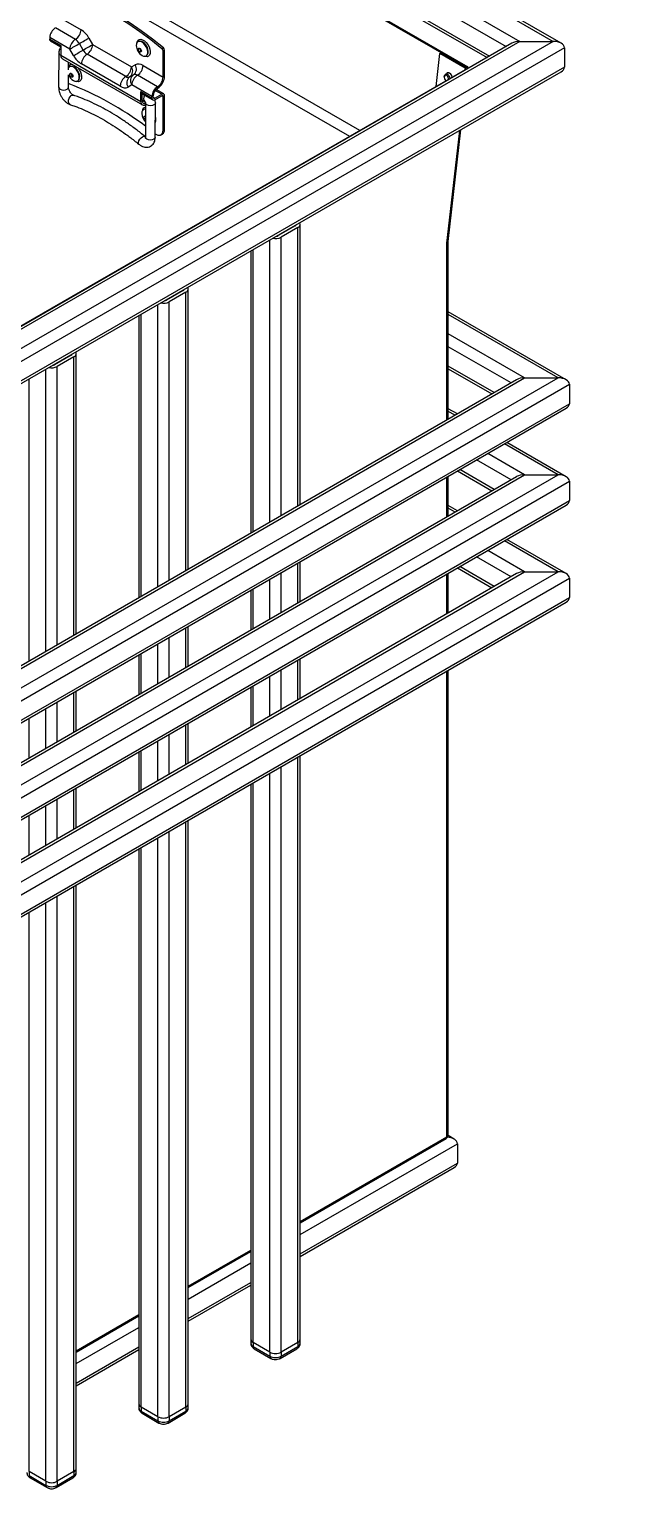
# Model space of a CAD drawing. Header units: millimetres. Extents: x 1851 to 7791, y -2933 to 1267.
# Drawn here: x 6688 to 7147, y -1424 to -318 of the extents above; entities that cross this region are included whole.
import ezdxf

# ---------------------------------------------------------------- set-up
doc = ezdxf.new("R2010")
doc.units = ezdxf.units.MM

# ---------------------------------------------------------------- blocks, each defined once
blk = doc.blocks.new('izometria')
for p, q in [((-1279.62, 855.85), (-1133.67, 771.6)), ((-1280.21, 855.5), (-1134.37, 771.31)), ((-1204.55, 850.24), (-1090.54, 784.42)), ((-1086.54, 783.46), (-1204.34, 851.46)), ((-1206.11, 841.34), (-1107.51, 784.42)), ((-1207.06, 835.36), (-1114.34, 781.83)), ((-1208.49, 826.38), (-1122.82, 776.93)), ((-1336.85, 819.24), (-1193.43, 736.45)), ((-1188.3, 739.41), (-1332.14, 822.44)), ((-1208.67, 825.13), (-1123.99, 776.25)), ((-1332, 785.4), (-1342.14, 791.26)), ((-1339.32, 796.15), (-1329.17, 790.3)), ((-1090.54, 784.42), (-1475.91, 561.95)), ((-1107.51, 784.42), (-1475.91, 571.74)), ((-1111.51, 783.46), (-1475.91, 573.1)), ((-1334.83, 780.5), (-1344.97, 786.36)), ((-1344.97, 786.36), (-1344.97, 785.54)), ((-1344.97, 785.54), (-1339.32, 782.27)), ((-1344.56, 784.62), (-1339.32, 781.6)), ((-1339.32, 782.27), (-1339.32, 777.37)), ((-1328.12, 780.04), (-1330, 783.29)), ((-1325.17, 786.08), (-1323.3, 782.82)), ((-1323.3, 782.82), (-1303.72, 771.52)), ((-1107.51, 784.42), (-1090.54, 784.42)), ((-1084.88, 781.15), (-1475.91, 555.41)), ((-1340.41, 778.6), (-1340.47, 761.27)), ((-1339.32, 777.37), (-1299.01, 754.11)), ((-1338.49, 775.54), (-1298.18, 752.28)), ((-1332.95, 777.25), (-1334.83, 780.5)), ((-1306.55, 766.62), (-1326.12, 777.92)), ((-1288.25, 780.7), (-1287.55, 781.11)), ((-1286.99, 779.99), (-1287.7, 779.58)), ((-1287.7, 766.36), (-1287.7, 779.58)), ((-1286.99, 766.47), (-1286.99, 779.99)), ((-1149.7, 761.69), (-1147.82, 778.29)), ((-1147.82, 778.29), (-1147.12, 778.58)), ((-1135.09, 770.94), (-1147.82, 778.29)), ((-1134.39, 771.23), (-1147.12, 778.58)), ((-1084.88, 781.15), (-1084.88, 771.35)), ((-1084.88, 771.35), (-1475.91, 545.62)), ((-1475.91, 544.26), (-1086.54, 769.04)), ((-1135.1, 770.12), (-1458.22, 583.59)), ((-1335.47, 761.25), (-1335.45, 767.52)), ((-1335.44, 770.06), (-1335.43, 773.78)), ((-1309.37, 761.72), (-1328.95, 773.02)), ((-1302.67, 767.51), (-1304.55, 766.42)), ((-1303.72, 771.52), (-1301.84, 772.61)), ((-1290.53, 761.46), (-1300.67, 767.31)), ((-1297.84, 772.21), (-1287.7, 766.36)), ((-1143.28, 768.55), (-1144.94, 767.86)), ((-1143.57, 768.42), (-1143.41, 768.58)), ((-1135.09, 770.94), (-1135.19, 770.07)), ((-1134.86, 769.98), (-1135.1, 770.12)), ((-1135.09, 770.94), (-1134.39, 771.23)), ((-1134.38, 771.23), (-1134.37, 771.31)), ((-1133.67, 771.6), (-1134.37, 771.31)), ((-1133.78, 770.6), (-1133.67, 771.6)), ((-1335.46, 763.01), (-1335.14, 762.88)), ((-1303.5, 762.41), (-1305.37, 761.33)), ((-1293.35, 756.56), (-1303.5, 762.41)), ((-1287.4, 757.88), (-1291.23, 760.09)), ((-1145.6, 766.52), (-1145.59, 766.25)), ((-1145, 764.83), (-1144.82, 764.64)), ((-1144.82, 764.66), (-1144.7, 764.58)), ((-1144.74, 764.56), (-1144.82, 764.64)), ((-1332.93, 757.17), (-1332.9, 757.15)), ((-1299.01, 759.01), (-1293.35, 755.74)), ((-1299.01, 754.11), (-1299.01, 759.01)), ((-1298.6, 758.09), (-1292.94, 754.83)), ((-1298.3, 754.52), (-1298.3, 757.92)), ((-1298.3, 754.89), (-1297.08, 754.19)), ((-1296.64, 753.55), (-1298.3, 754.51)), ((-1296.57, 753.3), (-1296.63, 735.96)), ((-1293.35, 755.74), (-1293.35, 756.56)), ((-1292.65, 756.15), (-1292.65, 756.97)), ((-1292.65, 756.15), (-1291.94, 755.74)), ((-1291.94, 755.74), (-1288.4, 757.78)), ((-1291.94, 754.92), (-1288.4, 756.97)), ((-1288.4, 757.78), (-1291.63, 759.64)), ((-1291.63, 735.94), (-1291.57, 753.28)), ((-1287.7, 756.56), (-1288.4, 756.96)), ((-1287.7, 739.51), (-1287.7, 756.56)), ((-1286.99, 739.91), (-1286.99, 756.96)), ((-1287.7, 739.51), (-1286.99, 739.91)), ((-1144.28, 682.47), (-1137.82, 739.44)), ((-1143.67, 683.31), (-1137.28, 739.75)), ((-1143.56, 684.29), (-1137.28, 739.75)), ((-1296.56, 736.16), (-1296.82, 736.34)), ((-1288.73, 737.22), (-1288.03, 737.62)), ((-1221, 691.14), (-1229.48, 686.24)), ((-1229.48, 686.24), (-1229.48, 686.52)), ((-1219.58, 690.32), (-1228.07, 685.43)), ((-1221, 691.14), (-1221, 691.42)), ((-1219.58, 549.6), (-1219.58, 690.32)), ((-1218.41, 550.27), (-1218.41, 691.96)), ((-1242.21, 536.54), (-1242.21, 679.17)), ((-1233.73, 541.43), (-1233.73, 684.07)), ((-1228.07, 544.7), (-1228.07, 685.43)), ((-1144.28, 593.07), (-1144.28, 682.47)), ((-1143.69, 593.41), (-1143.69, 683.02)), ((-1143.57, 684.17), (-1143.58, 684.17)), ((-1143.57, 593.48), (-1143.57, 684.17)), ((-1143.56, 684.29), (-1143.56, 684.29)), ((-1243.38, 678.5), (-1243.38, 535.86)), ((-1277.57, 658.48), (-1286.05, 653.59)), ((-1276.15, 657.67), (-1284.64, 652.77)), ((-1277.57, 658.48), (-1277.57, 658.76)), ((-1276.15, 516.94), (-1276.15, 657.67)), ((-1274.98, 517.62), (-1274.98, 659.3)), ((-1290.29, 508.78), (-1290.29, 651.42)), ((-1286.05, 653.59), (-1286.05, 653.87)), ((-1284.64, 512.04), (-1284.64, 652.77)), ((-1299.95, 645.84), (-1299.95, 503.2)), ((-1298.78, 503.88), (-1298.78, 646.52)), ((-1084.06, 613.42), (-1143.57, 647.77)), ((-1088.06, 614.37), (-1143.57, 646.42)), ((-1105.03, 614.37), (-1143.57, 636.62)), ((-1111.86, 611.79), (-1143.57, 630.09)), ((-1334.14, 625.83), (-1342.62, 620.93)), ((-1342.62, 620.93), (-1342.62, 621.21)), ((-1332.72, 625.01), (-1341.21, 620.11)), ((-1341.21, 479.39), (-1341.21, 620.11)), ((-1334.14, 625.83), (-1334.14, 626.11)), ((-1332.72, 484.29), (-1332.72, 625.01)), ((-1331.55, 484.96), (-1331.55, 626.64)), ((-1120.35, 606.89), (-1143.57, 620.29)), ((-1450.1, 405.37), (-1088.06, 614.37)), ((-1450.1, 415.17), (-1105.03, 614.37)), ((-1109.03, 613.42), (-1450.1, 416.52)), ((-1355.35, 471.22), (-1355.35, 613.86)), ((-1346.86, 476.12), (-1346.86, 618.76)), ((-1143.57, 618.94), (-1121.52, 606.21)), ((-1105.03, 614.37), (-1088.06, 614.37)), ((-1450.1, 398.84), (-1082.41, 611.11)), ((-1082.41, 611.11), (-1082.41, 601.31)), ((-1450.1, 389.04), (-1082.41, 601.31)), ((-1450.1, 387.69), (-1084.06, 599)), ((-1138.98, 596.13), (-1143.57, 598.78)), ((-1140.15, 595.45), (-1143.57, 597.43)), ((-1105.03, 565.38), (-1123.66, 576.14)), ((-1088.06, 565.38), (-1115.18, 581.04)), ((-1084.06, 564.43), (-1114.01, 581.71)), ((-1111.86, 562.79), (-1129.32, 572.87)), ((-1450.1, 356.38), (-1088.06, 565.38)), ((-1450.1, 366.18), (-1105.03, 565.38)), ((-1109.03, 564.43), (-1450.1, 367.53)), ((-1450.1, 349.85), (-1082.41, 562.12)), ((-1144.28, 544.08), (-1144.28, 564.24)), ((-1143.69, 544.42), (-1143.69, 564.58)), ((-1143.57, 544.49), (-1143.57, 564.65)), ((-1138.98, 567.3), (-1121.52, 557.22)), ((-1120.35, 557.89), (-1137.81, 567.97)), ((-1105.03, 565.38), (-1088.06, 565.38)), ((-1082.41, 562.12), (-1082.41, 552.32)), ((-1450.1, 340.05), (-1082.41, 552.32)), ((-1450.1, 338.7), (-1084.06, 550.01)), ((-1138.98, 547.14), (-1143.57, 549.79)), ((-1140.15, 546.46), (-1143.57, 548.43)), ((-1088.06, 516.39), (-1115.18, 532.04)), ((-1084.06, 515.43), (-1114.01, 532.72)), ((-1111.86, 513.8), (-1129.32, 523.88)), ((-1105.03, 516.39), (-1123.66, 527.15)), ((-1450.1, 307.39), (-1088.06, 516.39)), ((-1450.1, 317.19), (-1105.03, 516.39)), ((-1219.58, 500.61), (-1219.58, 520.77)), ((-1218.41, 501.28), (-1218.41, 521.44)), ((-1138.98, 518.3), (-1121.52, 508.22)), ((-1120.35, 508.9), (-1137.81, 518.98)), ((-1105.03, 516.39), (-1088.06, 516.39)), ((-1109.03, 515.43), (-1450.1, 318.54)), ((-1450.1, 300.86), (-1082.41, 513.12)), ((-1233.73, 492.44), (-1233.73, 512.6)), ((-1228.07, 495.71), (-1228.07, 515.87)), ((-1144.28, 495.09), (-1144.28, 515.25)), ((-1143.69, 495.43), (-1143.69, 515.59)), ((-1143.57, 495.5), (-1143.57, 515.66)), ((-1082.41, 513.12), (-1082.41, 503.33)), ((-1450.1, 291.06), (-1082.41, 503.33)), ((-1243.38, 507.03), (-1243.38, 486.87)), ((-1242.21, 487.54), (-1242.21, 507.7)), ((-1450.1, 289.71), (-1084.06, 501.02)), ((-1276.15, 467.95), (-1276.15, 488.11)), ((-1274.98, 468.63), (-1274.98, 488.79)), ((-1290.29, 459.79), (-1290.29, 479.95)), ((-1284.64, 463.05), (-1284.64, 483.21)), ((-1299.95, 474.37), (-1299.95, 454.21)), ((-1298.78, 454.89), (-1298.78, 475.05)), ((-1218.41, 452.29), (-1218.41, 472.45)), ((-1228.07, 446.72), (-1228.07, 466.87)), ((-1219.58, 451.61), (-1219.58, 471.77)), ((-1144.28, 230.81), (-1144.28, 466.25)), ((-1143.69, 231.38), (-1143.69, 466.59)), ((-1143.57, 232.85), (-1143.57, 466.66)), ((-1243.38, 458.03), (-1243.38, 437.87)), ((-1242.21, 438.55), (-1242.21, 458.71)), ((-1233.73, 443.45), (-1233.73, 463.61)), ((-1341.21, 430.39), (-1341.21, 450.55)), ((-1332.72, 435.29), (-1332.72, 455.45)), ((-1331.55, 435.97), (-1331.55, 456.13)), ((-1346.86, 427.13), (-1346.86, 447.29)), ((-1355.35, 422.23), (-1355.35, 442.39)), ((-1276.15, 418.96), (-1276.15, 439.12)), ((-1274.98, 419.63), (-1274.98, 439.79)), ((-1290.29, 410.79), (-1290.29, 430.95)), ((-1284.64, 414.06), (-1284.64, 434.22)), ((-1299.95, 425.38), (-1299.95, 405.22)), ((-1298.78, 405.89), (-1298.78, 426.05)), ((-1219.58, 126.91), (-1219.58, 422.78)), ((-1218.41, 128.54), (-1218.41, 423.46)), ((-1233.73, 122.01), (-1233.73, 414.62)), ((-1228.07, 122.01), (-1228.07, 417.88)), ((-1332.72, 386.3), (-1332.72, 406.46)), ((-1331.55, 386.98), (-1331.55, 407.14)), ((-1243.38, 409.04), (-1243.38, 128.54)), ((-1242.21, 126.91), (-1242.21, 409.72)), ((-1341.21, 381.4), (-1341.21, 401.56)), ((-1355.35, 373.24), (-1355.35, 393.4)), ((-1346.86, 378.14), (-1346.86, 398.3)), ((-1284.64, 89.36), (-1284.64, 385.23)), ((-1276.15, 94.25), (-1276.15, 390.12)), ((-1274.98, 95.89), (-1274.98, 390.8)), ((-1299.95, 376.39), (-1299.95, 95.89)), ((-1298.78, 94.25), (-1298.78, 377.06)), ((-1290.29, 89.36), (-1290.29, 381.96)), ((-1332.72, 61.6), (-1332.72, 357.47)), ((-1331.55, 63.23), (-1331.55, 358.14)), ((-1346.86, 56.7), (-1346.86, 349.3)), ((-1341.21, 56.7), (-1341.21, 352.57)), ((-1355.35, 61.6), (-1355.35, 344.41)), ((-1218.41, 188.01), (-1144.28, 230.81)), ((-1218.41, 187.33), (-1144.59, 229.95)), ((-1140.63, 229.64), (-1143.69, 231.41)), ((-1218.41, 181.48), (-1138.97, 227.33)), ((-1138.97, 227.33), (-1138.97, 217.54)), ((-1218.41, 171.68), (-1138.97, 217.54)), ((-1218.41, 170.32), (-1140.63, 215.23)), ((-1274.98, 155.35), (-1243.38, 173.59)), ((-1274.98, 154.67), (-1243.38, 172.92)), ((-1274.98, 148.82), (-1243.38, 167.06)), ((-1274.98, 139.02), (-1243.38, 157.26)), ((-1274.98, 137.67), (-1243.38, 155.91)), ((-1331.55, 122.7), (-1299.95, 140.94)), ((-1331.55, 122.02), (-1299.95, 140.26)), ((-1331.55, 116.16), (-1299.95, 134.4)), ((-1243.38, 128.54), (-1243.38, 126.5)), ((-1233.73, 122.01), (-1242.21, 126.91)), ((-1242.21, 126.91), (-1242.21, 124.87)), ((-1219.58, 126.91), (-1228.07, 122.01)), ((-1219.58, 126.91), (-1219.58, 124.87)), ((-1218.41, 126.5), (-1218.41, 128.54)), ((-1331.55, 106.36), (-1299.95, 124.61)), ((-1331.55, 105.01), (-1299.95, 123.25)), ((-1242.21, 124.87), (-1233.73, 119.97)), ((-1241.69, 123.72), (-1233.21, 118.83)), ((-1233.73, 122.01), (-1233.73, 119.97)), ((-1228.59, 118.83), (-1220.1, 123.72)), ((-1228.07, 119.97), (-1219.58, 124.87)), ((-1228.07, 122.01), (-1228.07, 119.97)), ((-1299.95, 95.89), (-1299.95, 93.85)), ((-1290.29, 89.36), (-1298.78, 94.25)), ((-1298.78, 94.25), (-1298.78, 92.21)), ((-1298.78, 92.21), (-1290.29, 87.31)), ((-1298.26, 91.07), (-1289.78, 86.17)), ((-1290.29, 89.36), (-1290.29, 87.31)), ((-1285.16, 86.17), (-1276.67, 91.07)), ((-1276.15, 94.25), (-1284.64, 89.36)), ((-1284.64, 87.31), (-1276.15, 92.21)), ((-1284.64, 89.36), (-1284.64, 87.31)), ((-1276.15, 94.25), (-1276.15, 92.21)), ((-1274.98, 93.85), (-1274.98, 95.89)), ((-1346.86, 56.7), (-1355.35, 61.6)), ((-1355.35, 61.6), (-1355.35, 59.56)), ((-1355.35, 59.56), (-1346.86, 54.66)), ((-1332.72, 61.6), (-1341.21, 56.7)), ((-1341.21, 54.66), (-1332.72, 59.56)), ((-1332.72, 61.6), (-1332.72, 59.56)), ((-1331.55, 61.19), (-1331.55, 63.23)), ((-1354.83, 58.41), (-1346.35, 53.51)), ((-1346.86, 56.7), (-1346.86, 54.66)), ((-1341.72, 53.51), (-1333.24, 58.41)), ((-1341.21, 56.7), (-1341.21, 54.66))]:
    blk.add_line(p, q)
at = {"flags": 128}
for points in [[(-1288.25, 780.7), (-1293.81, 785.14), (-1299.4, 789.29), (-1305.03, 793.16), (-1310.68, 796.73), (-1316.33, 800), (-1321.98, 802.95), (-1327.61, 805.58), (-1333.21, 807.88), (-1338.76, 809.85)], [(-1287.55, 781.11), (-1293.1, 785.54), (-1298.7, 789.7), (-1304.32, 793.57), (-1309.97, 797.14), (-1315.63, 800.4), (-1321.27, 803.35), (-1326.9, 805.98), (-1332.5, 808.29), (-1338.05, 810.26)], [(-1344.56, 784.62), (-1344.56, 784.62), (-1344.73, 784.77), (-1344.87, 784.98), (-1344.95, 785.24), (-1344.97, 785.54)], [(-1334.83, 780.5), (-1334.39, 780.76), (-1333.85, 781.07), (-1333.24, 781.42), (-1332.59, 781.8), (-1331.91, 782.19), (-1331.24, 782.58), (-1330.59, 782.95), (-1330, 783.29)], [(-1330, 783.29), (-1329.41, 783.63), (-1328.77, 784), (-1328.09, 784.39), (-1327.42, 784.78), (-1326.76, 785.16), (-1326.15, 785.51), (-1325.62, 785.82), (-1325.17, 786.08)], [(-1328.12, 780.04), (-1327.53, 780.38), (-1326.89, 780.75), (-1326.22, 781.14), (-1325.54, 781.53), (-1324.88, 781.91), (-1324.28, 782.26), (-1323.74, 782.57), (-1323.3, 782.82)], [(-1298.35, 777.28), (-1297.65, 776.97), (-1296.84, 776.87), (-1296.16, 777.1), (-1295.66, 777.65), (-1295.41, 778.47), (-1295.41, 779.48), (-1295.66, 780.59), (-1296.16, 781.71), (-1296.84, 782.73), (-1297.65, 783.57), (-1298.52, 784.15), (-1299.37, 784.41), (-1300.13, 784.34), (-1300.73, 783.95), (-1301.1, 783.26), (-1301.23, 782.34), (-1301.23, 782.34)], [(-1300.98, 783.57), (-1300.82, 784.23), (-1300.39, 784.94), (-1299.75, 785.36), (-1298.96, 785.46), (-1298.06, 785.23), (-1297.13, 784.69), (-1296.24, 783.89), (-1295.44, 782.87), (-1294.81, 781.72), (-1294.38, 780.51), (-1294.19, 779.35), (-1294.25, 778.32), (-1294.56, 777.49), (-1295.1, 776.92), (-1295.82, 776.66), (-1296.67, 776.72), (-1297.1, 776.86)], [(-1295.66, 777.66), (-1295.52, 777.83), (-1295.22, 778.55), (-1295.15, 779.48), (-1295.34, 780.52), (-1295.76, 781.6), (-1296.37, 782.61), (-1297.12, 783.47), (-1297.95, 784.09)], [(-1332.95, 777.25), (-1332.51, 777.5), (-1331.97, 777.81), (-1331.36, 778.16), (-1330.71, 778.54), (-1330.03, 778.93), (-1329.36, 779.32), (-1328.71, 779.69), (-1328.12, 780.04)], [(-1298.66, 779.55), (-1298.72, 779.24), (-1298.89, 779.05), (-1299.14, 779), (-1299.43, 779.1), (-1299.73, 779.34), (-1299.98, 779.68), (-1300.15, 780.06), (-1300.2, 780.44), (-1300.15, 780.74), (-1299.98, 780.94), (-1299.73, 780.98), (-1299.43, 780.88), (-1299.14, 780.64), (-1298.89, 780.31), (-1298.72, 779.92), (-1298.66, 779.55)], [(-1332.99, 764.62), (-1332.3, 764.31), (-1331.49, 764.21), (-1330.8, 764.44), (-1330.31, 764.99), (-1330.05, 765.81), (-1330.05, 766.82), (-1330.31, 767.93), (-1330.8, 769.05), (-1331.49, 770.07), (-1332.3, 770.91), (-1333.17, 771.49), (-1334.02, 771.75), (-1334.78, 771.69), (-1335.37, 771.29), (-1335.44, 771.22)], [(-1333.31, 766.89), (-1333.37, 766.58), (-1333.54, 766.39), (-1333.79, 766.34), (-1334.08, 766.44), (-1334.38, 766.68), (-1334.63, 767.02), (-1334.79, 767.4), (-1334.85, 767.78), (-1334.79, 768.08), (-1334.63, 768.28), (-1334.38, 768.32), (-1334.08, 768.22), (-1333.79, 767.98), (-1333.54, 767.65), (-1333.37, 767.26), (-1333.31, 766.89)], [(-1330.31, 765), (-1330.17, 765.17), (-1329.86, 765.89), (-1329.8, 766.82), (-1329.99, 767.86), (-1330.41, 768.94), (-1331.02, 769.95), (-1331.77, 770.81), (-1332.6, 771.43)], [(-1330.75, 771.08), (-1330.09, 770.21), (-1329.45, 769.06), (-1329.03, 767.86), (-1328.84, 766.69), (-1328.9, 765.66), (-1329.21, 764.83), (-1329.75, 764.26), (-1330.47, 764), (-1331.32, 764.06), (-1331.75, 764.2)], [(-1145.6, 766.52), (-1145.55, 767.06), (-1145.29, 767.59), (-1144.87, 767.88), (-1144.34, 767.89), (-1143.78, 767.61), (-1143.29, 767.09), (-1142.93, 766.4), (-1142.76, 765.7)], [(-1143.46, 765.3), (-1143.46, 765.6), (-1143.59, 766.16), (-1143.86, 766.67), (-1144.23, 767.06), (-1144.65, 767.27), (-1145.04, 767.27), (-1145.36, 767.05), (-1145.55, 766.65), (-1145.59, 766.13), (-1145.46, 765.57), (-1145.19, 765.06), (-1144.82, 764.66), (-1144.82, 764.66)], [(-1141.59, 766.38), (-1141.85, 767.17), (-1142.32, 767.89), (-1142.91, 768.39), (-1143.54, 768.59), (-1144.1, 768.47), (-1144.52, 768.03), (-1144.52, 768.03)], [(-1143.82, 768.32), (-1143.82, 768.33), (-1143.62, 768.59)], [(-1340.47, 761.27), (-1340.47, 761.26), (-1340.28, 760.71), (-1339.74, 760.25), (-1338.93, 759.93), (-1337.97, 759.82), (-1337.01, 759.93), (-1336.2, 760.24), (-1335.66, 760.7), (-1335.47, 761.25)], [(-1334.52, 752.43), (-1334.73, 752.52), (-1335.22, 753.01), (-1335.49, 753.78), (-1335.5, 754.71), (-1335.23, 755.64), (-1334.73, 756.45), (-1334.08, 757.01), (-1333.38, 757.23), (-1332.93, 757.17)], [(-1299.01, 754.11), (-1298.96, 753.5), (-1298.8, 752.98), (-1298.53, 752.57), (-1298.18, 752.28), (-1297.75, 752.12), (-1297.26, 752.1), (-1296.73, 752.22), (-1296.57, 752.28)], [(-1298.3, 754.52), (-1298.26, 754.06), (-1298.14, 753.67), (-1297.95, 753.36), (-1297.68, 753.14), (-1297.36, 753.02), (-1296.99, 753.01), (-1296.6, 753.1), (-1296.57, 753.11)], [(-1297.02, 757.18), (-1297.07, 757.08), (-1297.46, 756.2), (-1297.6, 755.34), (-1297.46, 754.63), (-1297.08, 754.19), (-1297.06, 754.18)], [(-1291.57, 753.28), (-1291.76, 752.73), (-1292.3, 752.27), (-1293.11, 751.96), (-1294.07, 751.85), (-1295.03, 751.96), (-1295.84, 752.27), (-1296.38, 752.74), (-1296.57, 753.29), (-1296.57, 753.31)], [(-1296.6, 744.8), (-1296.61, 744.81), (-1296.9, 745.04), (-1297.15, 745.38), (-1297.32, 745.77), (-1297.38, 746.14), (-1297.32, 746.45), (-1297.15, 746.64), (-1296.9, 746.69), (-1296.61, 746.59), (-1296.59, 746.58)], [(-1296.58, 750.16), (-1296.7, 750.14), (-1296.74, 750.13)], [(-1291.62, 737.71), (-1291.1, 737.39), (-1290.34, 737.08), (-1289.62, 736.98), (-1288.97, 737.1), (-1288.43, 737.44), (-1288.03, 737.97), (-1287.78, 738.67), (-1287.7, 739.51)], [(-1299.99, 732.47), (-1300.18, 732.78), (-1300.17, 733.39), (-1299.9, 734.16), (-1299.39, 734.96), (-1298.74, 735.67), (-1298.03, 736.2), (-1297.39, 736.45), (-1296.89, 736.39), (-1296.82, 736.34)], [(-1292.36, 734.93), (-1293.17, 734.62), (-1294.13, 734.51), (-1295.09, 734.62), (-1295.9, 734.94), (-1296.44, 735.41), (-1296.63, 735.96), (-1296.63, 735.96)], [(-1291.63, 735.94), (-1291.82, 735.39), (-1292.36, 734.93)]]:
    blk.add_lwpolyline(points, dxfattribs=at)
for centre, radius, start, end in [((-1338.83, 786.08), 6.15, 122.60529, 177.39471), ((-1335.31, 790.58), 6.15, 302.60544, 357.39468), ((-1335.28, 780.51), 11.54, 28.85635, 58.0449), ((-1328.69, 780.22), 6.15, 122.60529, 177.39471), ((-1335.06, 780.5), 5.77, 28.85427, 58.04631), ((-1329.44, 783.1), 6.15, 302.60522, 357.3949), ((-1295.33, 782.36), 5.9, 180.69737, 239.29726), ((-1299.16, 782.36), 2.1, 54.98035, 101.22438), ((-1339.01, 778.79), 1.41, 187.59228, 257.38935), ((-1337.36, 777.16), 1.97, 173.70157, 234.98668), ((-1322.84, 782.82), 11.54, 208.85535, 238.04523), ((-1322.81, 772.75), 6.15, 122.60529, 177.39471), ((-1323.07, 782.82), 5.77, 208.85554, 238.04505), ((-1297.94, 780.86), 1.56, 177.90085, 242.09437), ((-1289.26, 779.5), 1.57, 2.92921, 49.98769), ((-1288.55, 779.91), 1.57, 2.92921, 49.98769), ((-1329.98, 769.7), 5.9, 202.11234, 239.29726), ((-1333.79, 771.06), 1.74, 88.25491, 160.28359), ((-1333.81, 769.7), 2.1, 54.97938, 101.22561), ((-1332.58, 768.2), 1.56, 177.91226, 242.08133), ((-1309.86, 771.8), 6.15, 302.60522, 357.3949), ((-1306.73, 769.4), 3.69, 306.35108, 35.18532), ((-1300.48, 764.54), 3.69, 126.35113, 215.18505), ((-1297.36, 762.13), 6.15, 122.60529, 177.39471), ((-1304.85, 770.48), 3.69, 306.35191, 35.18465), ((-1301.84, 765.68), 2.01, 54.37977, 114.31676), ((-1300.18, 768.94), 4.02, 54.38281, 114.31234), ((-1303.98, 772.49), 6.15, 302.60544, 357.39468), ((-1390.32, 617.83), 155.19, 52.85369, 69.17068), ((-1303.23, 761.44), 6.15, 122.60529, 177.39471), ((-1307.03, 764.99), 4.02, 234.38183, 294.3147), ((-1305.37, 768.26), 2.01, 234.38219, 294.31435), ((-1302.36, 763.45), 3.69, 126.35116, 215.18502), ((-1287.21, 756.28), 6.15, 122.60529, 177.39471), ((-1288.04, 756.76), 4.61, 122.60534, 177.39482), ((-1293.84, 766.63), 6.15, 302.60544, 357.39468), ((-1294.54, 766.97), 7.5, 302.35966, 335.8517), ((-1292.64, 766.65), 5.65, 330.97667, 358.24001), ((-1298, 758.91), 1.01, 174.5257, 234.16439), ((-1292.49, 755.6), 0.873, 170.78531, 309.20542), ((-1292.22, 756.08), 0.437, 170.78834, 309.20239), ((-1287.85, 757.1), 0.873, 350.78464, 129.20313), ((-1288.13, 756.63), 0.437, 350.78094, 129.20387), ((-1296.68, 748.37), 1.76, 86.8359, 190.60793), ((-1292.5, 748.07), 5.9, 180.69737, 226.0206), ((-1296.2, 749.23), 1.95, 101.18235, 178.679), ((-1295.36, 746.56), 1.3, 177.25918, 199.41444), ((-1295.96, 744.93), 4.6, 341.16719, 18.42215), ((-1289.44, 739.64), 2.47, 305.0609, 6.25208), ((-1230.8, 688.67), 2.76, 275.74784, 298.33091), ((-1221.48, 692.13), 1.1, 295.83464, 338.95947), ((-1220.18, 691.94), 1.73, 290.28047, 28.54892), ((-1230.91, 690.92), 6.19, 256.96975, 297.2992), ((-1142.53, 684.17), 1.04, 173.43221, 179.8965), ((-1278.05, 659.48), 1.1, 295.83335, 338.9606), ((-1276.75, 659.29), 1.73, 290.28034, 28.54894), ((-1287.47, 658.27), 6.19, 256.96971, 297.29922), ((-1287.36, 656.02), 2.76, 275.7472, 298.33149), ((-1333.32, 626.63), 1.73, 290.28039, 28.54883), ((-1344.04, 625.61), 6.19, 256.96973, 297.29915), ((-1343.93, 623.36), 2.76, 275.74778, 298.33082), ((-1334.62, 626.82), 1.1, 295.83456, 338.9593), ((-1241.38, 128.74), 2.01, 185.69487, 245.62535), ((-1241.38, 126.7), 2.01, 185.69487, 245.62535), ((-1220.41, 128.74), 2.01, 294.37437, 354.30555), ((-1220.41, 126.7), 2.01, 294.37437, 354.30555), ((-1241.02, 124.72), 1.2, 172.74507, 235.94277), ((-1230.9, 127.47), 6.15, 242.60964, 297.39042), ((-1230.9, 125.43), 6.15, 242.60964, 297.39042), ((-1232.47, 119.85), 1.26, 174.38012, 234.29542), ((-1229.32, 119.85), 1.26, 305.70439, 5.62071), ((-1220.79, 124.72), 1.21, 304.39192, 6.92024), ((-1297.95, 96.09), 2.01, 185.69484, 245.62543), ((-1297.95, 94.05), 2.01, 185.69484, 245.62543), ((-1297.6, 92.06), 1.19, 172.57262, 236.11515), ((-1287.47, 94.81), 6.15, 242.60964, 297.39042), ((-1277.35, 92.07), 1.21, 304.39192, 6.92024), ((-1276.98, 96.09), 2.01, 294.3742, 354.30572), ((-1276.98, 94.05), 2.01, 294.3742, 354.30572), ((-1289.04, 87.19), 1.26, 174.38052, 234.29482), ((-1287.47, 92.77), 6.15, 242.60964, 297.39042), ((-1285.89, 87.19), 1.26, 305.70439, 5.62071), ((-1354.16, 59.4), 1.2, 172.74606, 235.94178), ((-1333.92, 59.41), 1.21, 304.39192, 6.92024), ((-1333.55, 63.43), 2.01, 294.37409, 354.30583), ((-1333.55, 61.39), 2.01, 294.37409, 354.30583), ((-1345.61, 54.53), 1.26, 174.38102, 234.29453), ((-1344.03, 62.16), 6.15, 242.60967, 297.39039), ((-1344.03, 60.12), 6.15, 242.60967, 297.39039), ((-1342.46, 54.53), 1.26, 305.70439, 5.62071)]:
    blk.add_arc(centre, radius, start, end)
for centre, major_axis, ratio, start_param, end_param in [((-1107.51, 781.15), (5.66, 0), 0.577382, 1.570796, 2.356113), ((-1107.51, 781.15), (5.66, 0), 0.577382, 1.570796, 2.356113), ((-1090.54, 781.15), (5.66, 0), 0.577382, 0, 1.570796), ((-1090.54, 781.15), (5.66, 0), 0.577382, 0, 1.570796), ((-1135.81, 770.53), (1, 0.01), 0.577233, 5.488085, 7.058881), ((-1135.81, 770.53), (2, -0.11), 0.536059, 0.150962, 0.815481), ((-1090.54, 771.35), (5.66, 0), 0.577382, 5.497706, 6.283185), ((-1090.54, 771.35), (5.66, 0), 0.577382, 5.497706, 6.283185), ((-1105.03, 611.11), (5.66, 0), 0.577382, 1.570796, 2.356113), ((-1105.03, 611.11), (5.66, 0), 0.577382, 1.570796, 2.356113), ((-1088.06, 611.11), (5.66, 0), 0.577382, 0, 1.570796), ((-1088.06, 611.11), (5.66, 0), 0.577382, 0, 1.570796), ((-1088.06, 601.31), (5.66, 0), 0.577382, 5.497706, 6.283185), ((-1088.06, 601.31), (5.66, 0), 0.577382, 5.497706, 6.283185), ((-1105.03, 562.12), (5.66, 0), 0.577382, 1.570796, 2.356113), ((-1105.03, 562.12), (5.66, 0), 0.577382, 1.570796, 2.356113), ((-1088.06, 562.12), (5.66, 0), 0.577382, 0, 1.570796), ((-1088.06, 562.12), (5.66, 0), 0.577382, 0, 1.570796), ((-1088.06, 552.32), (5.66, 0), 0.577382, 5.497706, 6.283185), ((-1088.06, 552.32), (5.66, 0), 0.577382, 5.497706, 6.283185), ((-1105.03, 513.12), (5.66, 0), 0.577382, 1.570796, 2.356113), ((-1105.03, 513.12), (5.66, 0), 0.577382, 1.570796, 2.356113), ((-1088.06, 513.12), (5.66, 0), 0.577382, 0, 1.570796), ((-1088.06, 513.12), (5.66, 0), 0.577382, 0, 1.570796), ((-1088.06, 503.33), (5.66, 0), 0.577382, 5.497706, 6.283185), ((-1088.06, 503.33), (5.66, 0), 0.577382, 5.497706, 6.283185), ((-1144.63, 227.33), (5.66, 0), 0.577382, 0, 1.512921), ((-1144.63, 227.33), (5.66, 0), 0.577382, 0, 1.509208), ((-1144.63, 217.54), (5.66, 0), 0.577382, 5.497706, 6.283185), ((-1144.63, 217.54), (5.66, 0), 0.577382, 5.497706, 6.283185)]:
    blk.add_ellipse(centre, major_axis=major_axis, ratio=ratio, start_param=start_param, end_param=end_param)
for points, knots in [([(-1497.51, 685.69), (-1496.53, 686.65), (-1491.66, 691.44), (-1482.86, 699.91), (-1471.08, 711), (-1459.23, 721.88), (-1447.32, 732.55), (-1435.35, 743.01), (-1423.33, 753.24), (-1411.27, 763.25), (-1399.16, 773.04), (-1387, 782.59), (-1374.81, 791.92), (-1362.59, 801), (-1350.34, 809.85), (-1338.06, 818.46), (-1325.77, 826.82), (-1313.45, 834.94), (-1301.13, 842.81), (-1288.79, 850.42), (-1276.46, 857.79), (-1264.12, 864.89), (-1251.78, 871.74), (-1239.45, 878.32), (-1227.14, 884.64), (-1214.84, 890.7), (-1202.56, 896.48), (-1190.3, 902), (-1178.07, 907.25), (-1165.87, 912.23), (-1153.71, 916.93), (-1141.59, 921.35), (-1129.51, 925.5), (-1117.48, 929.37), (-1105.5, 932.97), (-1093.58, 936.28), (-1081.71, 939.31), (-1069.91, 942.05), (-1059.11, 944.34), (-1052.28, 945.59), (-1049.33, 946.13)], [0, 0, 0, 0, 0.00682, 0.033844, 0.060868, 0.087891, 0.114914, 0.141936, 0.168957, 0.195978, 0.222999, 0.250019, 0.277038, 0.304057, 0.331075, 0.358092, 0.38511, 0.412126, 0.439142, 0.466158, 0.493173, 0.520188, 0.547203, 0.574217, 0.601232, 0.628246, 0.65526, 0.682274, 0.709288, 0.736303, 0.763318, 0.790334, 0.81735, 0.844368, 0.871387, 0.898406, 0.925428, 0.952451, 0.979477, 1, 1, 1, 1]), ([(-1339.32, 781.38), (-1339.32, 781.38), (-1339.59, 781.18), (-1339.94, 780.6), (-1340.34, 779.67), (-1340.38, 778.98), (-1340.41, 778.6)], [0, 0, 0, 0, 0.0094755, 0.3258591, 0.6364521, 1, 1, 1, 1]), ([(-1340.47, 761.27), (-1340.46, 761), (-1340.44, 760.25), (-1340.19, 759.01), (-1339.69, 757.57), (-1338.96, 756.2), (-1338.06, 754.94), (-1336.99, 753.84), (-1335.81, 752.96), (-1334.95, 752.6), (-1334.52, 752.43)], [0, 0, 0, 0, 0.075743, 0.206678, 0.337541, 0.468213, 0.59948, 0.732459, 0.868675, 1, 1, 1, 1]), ([(-1332.93, 757.17), (-1332.98, 757.18), (-1333.11, 757.23), (-1333.49, 757.46), (-1334.02, 757.94), (-1334.56, 758.62), (-1335.02, 759.43), (-1335.34, 760.26), (-1335.46, 760.89), (-1335.47, 761.16), (-1335.47, 761.25)], [0, 0, 0, 0, 0.073928, 0.203785, 0.340846, 0.484768, 0.633414, 0.783073, 0.928902, 1, 1, 1, 1]), ([(-1334.52, 752.43), (-1333.79, 752.17), (-1331.66, 751.44), (-1328.09, 750.01), (-1323.81, 748.06), (-1319.52, 745.83), (-1315.21, 743.35), (-1310.9, 740.61), (-1306.61, 737.63), (-1302.97, 734.89), (-1300.77, 733.11), (-1299.99, 732.47)], [0, 0, 0, 0, 0.0648614, 0.1886426, 0.3124044, 0.4361404, 0.5598702, 0.6836059, 0.807359, 0.9311373, 1, 1, 1, 1]), ([(-1296.82, 736.34), (-1297.59, 736.96), (-1299.81, 738.76), (-1303.52, 741.56), (-1307.97, 744.66), (-1312.43, 747.51), (-1316.92, 750.11), (-1321.4, 752.44), (-1325.87, 754.5), (-1329.72, 756.05), (-1332.06, 756.87), (-1332.93, 757.17)], [0, 0, 0, 0, 0.064874, 0.187997, 0.311163, 0.434363, 0.557593, 0.680846, 0.804112, 0.927369, 1, 1, 1, 1]), ([(-1297.08, 754.19), (-1297.08, 754.19), (-1297.09, 754.19), (-1297.06, 754.17), (-1296.98, 754.11), (-1296.88, 753.99), (-1296.78, 753.84), (-1296.68, 753.67), (-1296.61, 753.5), (-1296.58, 753.36), (-1296.57, 753.29), (-1296.57, 753.3), (-1296.57, 753.3)], [0, 0, 0, 0, 0.0060764, 0.128033, 0.242667, 0.3507244, 0.4608245, 0.5753612, 0.6927286, 0.8111748, 0.9337614, 1, 1, 1, 1]), ([(-1291.57, 753.28), (-1291.58, 753.53), (-1291.59, 754.1), (-1291.76, 754.66), (-1291.86, 754.97)], [0, 0, 0, 0, 0.445445, 1, 1, 1, 1]), ([(-1299.99, 732.47), (-1299.77, 732.3), (-1299.15, 731.82), (-1298.1, 731.28), (-1296.87, 730.94), (-1295.72, 730.89), (-1294.58, 731.13), (-1293.56, 731.66), (-1292.72, 732.46), (-1292.12, 733.43), (-1291.71, 734.59), (-1291.66, 735.46), (-1291.63, 735.94)], [0, 0, 0, 0, 0.066067, 0.188337, 0.292658, 0.391009, 0.485828, 0.588473, 0.686241, 0.782152, 0.880524, 1, 1, 1, 1]), ([(-1296.63, 735.96), (-1296.63, 735.88), (-1296.64, 735.67), (-1296.7, 735.55), (-1296.68, 735.58), (-1296.67, 735.58)], [0, 0, 0, 0, 0.332801, 0.95133, 1, 1, 1, 1]), ([(-1143.69, 683.32), (-1143.72, 683.17), (-1143.78, 682.85), (-1144.1, 682.6), (-1144.28, 682.47)], [0, 0, 0, 0, 0.4586076, 1, 1, 1, 1]), ([(-1144.28, 682.47), (-1144.13, 682.53), (-1143.85, 682.66), (-1143.68, 682.87), (-1143.71, 682.99), (-1143.71, 683.02)], [0, 0, 0, 0, 0.4385904, 0.8772089, 1, 1, 1, 1]), ([(-1144.28, 230.81), (-1144.28, 230.62), (-1144.3, 230.25), (-1144.45, 229.97), (-1144.59, 229.95), (-1144.59, 229.95)], [0, 0, 0, 0, 0.499948, 0.999897, 1, 1, 1, 1]), ([(-1143.69, 231.5), (-1143.72, 231.37), (-1143.77, 231.1), (-1144.11, 230.9), (-1144.28, 230.81)], [0, 0, 0, 0, 0.500003, 1, 1, 1, 1]), ([(-1243.36, 126.5), (-1243.36, 126.43), (-1243.41, 126.04), (-1243.19, 125.36), (-1242.75, 124.58), (-1242.21, 124.05), (-1241.83, 123.81), (-1241.69, 123.72)], [0, 0, 0, 0, 0.064829, 0.34361, 0.602037, 0.855778, 1, 1, 1, 1]), ([(-1220.1, 123.72), (-1219.87, 123.88), (-1219.37, 124.21), (-1218.81, 124.92), (-1218.46, 125.72), (-1218.44, 126.26), (-1218.44, 126.5)], [0, 0, 0, 0, 0.249599, 0.5234692, 0.7939105, 1, 1, 1, 1]), ([(-1233.21, 118.83), (-1232.98, 118.71), (-1232.45, 118.44), (-1231.49, 118.23), (-1230.36, 118.22), (-1229.36, 118.44), (-1228.8, 118.72), (-1228.59, 118.83)], [0, 0, 0, 0, 0.1597194, 0.3767432, 0.6051739, 0.84817, 1, 1, 1, 1]), ([(-1299.93, 93.85), (-1299.93, 93.77), (-1299.98, 93.38), (-1299.76, 92.7), (-1299.32, 91.92), (-1298.78, 91.39), (-1298.4, 91.15), (-1298.26, 91.07)], [0, 0, 0, 0, 0.064829, 0.34361, 0.602037, 0.855778, 1, 1, 1, 1]), ([(-1276.67, 91.07), (-1276.43, 91.22), (-1275.94, 91.55), (-1275.38, 92.27), (-1275.03, 93.06), (-1275.01, 93.61), (-1275.01, 93.84)], [0, 0, 0, 0, 0.249599, 0.523471, 0.793911, 1, 1, 1, 1]), ([(-1289.78, 86.17), (-1289.55, 86.06), (-1289.02, 85.79), (-1288.05, 85.58), (-1286.93, 85.57), (-1285.93, 85.78), (-1285.37, 86.06), (-1285.16, 86.17)], [0, 0, 0, 0, 0.15972, 0.376743, 0.605174, 0.84817, 1, 1, 1, 1]), ([(-1356.49, 61.19), (-1356.5, 61.12), (-1356.54, 60.73), (-1356.33, 60.05), (-1355.89, 59.27), (-1355.35, 58.74), (-1354.97, 58.5), (-1354.83, 58.41)], [0, 0, 0, 0, 0.064828, 0.343609, 0.602036, 0.855778, 1, 1, 1, 1]), ([(-1333.24, 58.41), (-1333, 58.57), (-1332.51, 58.9), (-1331.95, 59.61), (-1331.59, 60.41), (-1331.58, 60.95), (-1331.58, 61.19)], [0, 0, 0, 0, 0.249599, 0.523471, 0.793911, 1, 1, 1, 1]), ([(-1346.35, 53.51), (-1346.12, 53.4), (-1345.59, 53.13), (-1344.62, 52.92), (-1343.49, 52.91), (-1342.5, 53.12), (-1341.94, 53.4), (-1341.72, 53.51)], [0, 0, 0, 0, 0.15972, 0.376744, 0.605175, 0.84817, 1, 1, 1, 1])]:
    blk.add_open_spline(points, degree=3, knots=knots)

msp = doc.modelspace()

# ---------------------------------------------------------------- block references
at = {"xscale": 1.5, "yscale": 1.5, "zscale": 1.5}
msp.add_blockref('izometria', (8720.84, -1503.82), dxfattribs=at)

doc.saveas('drawing.dxf')
